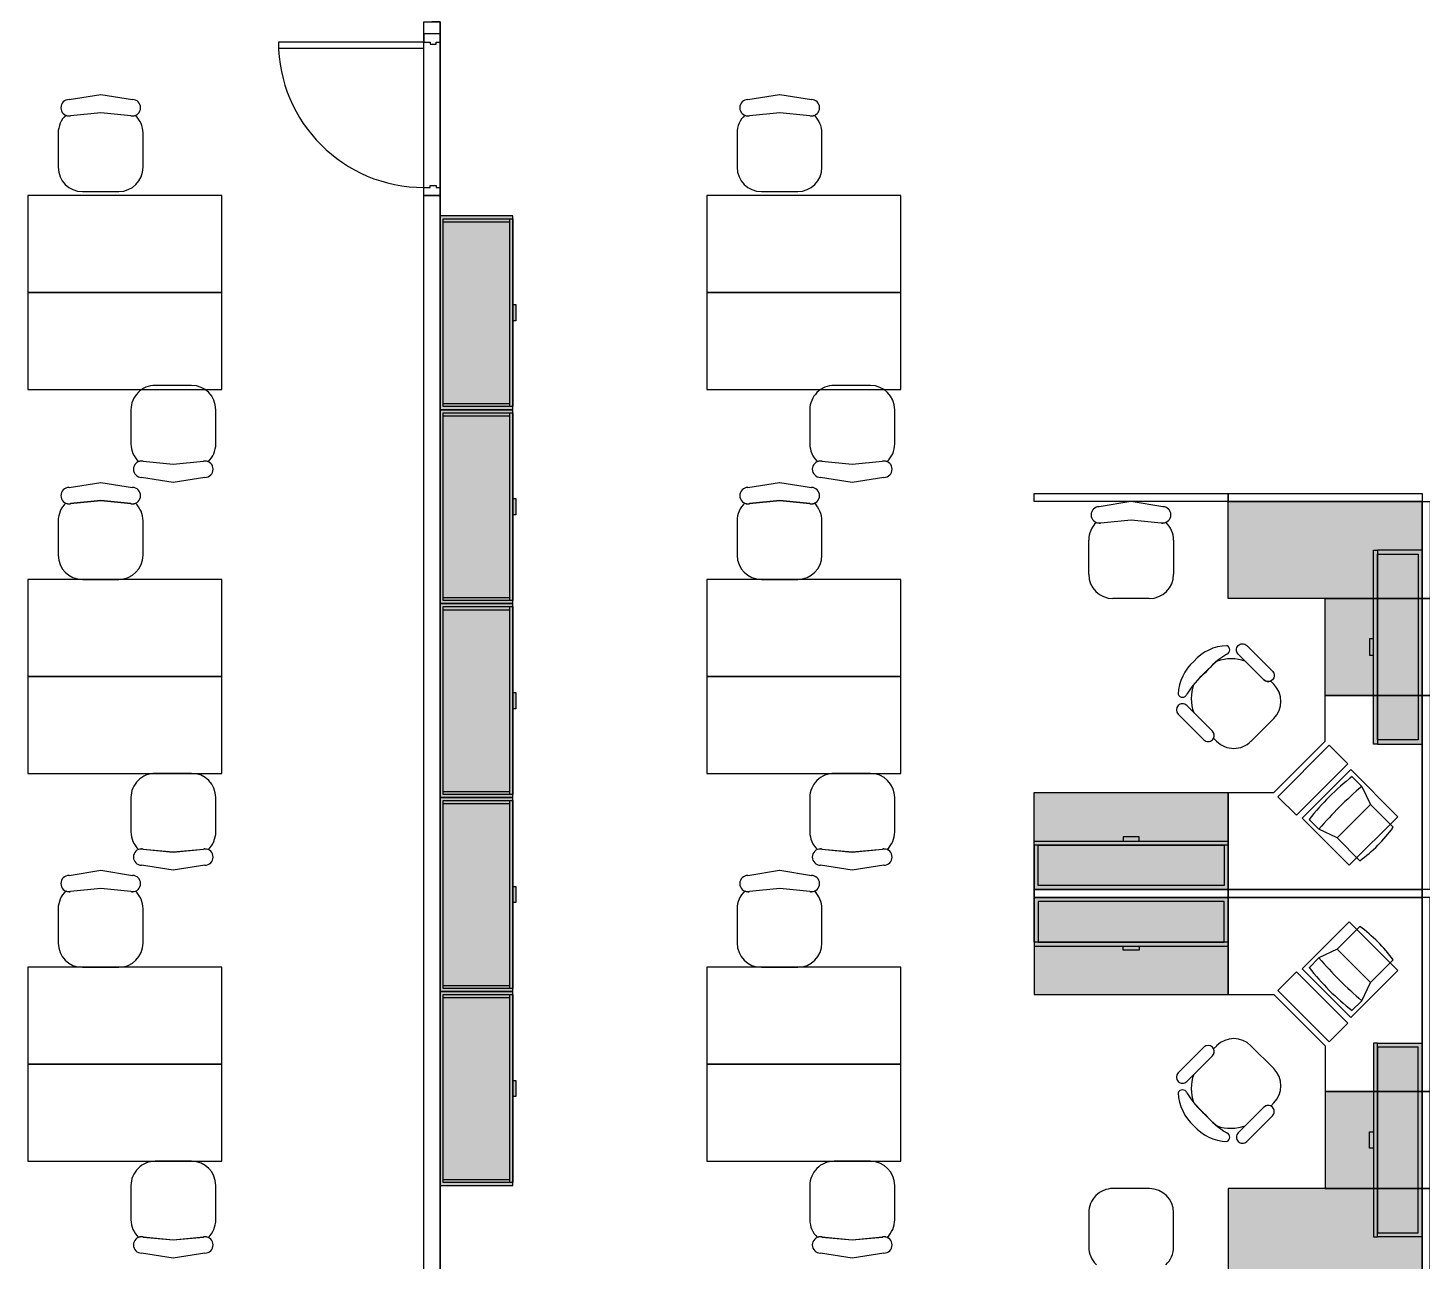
# Model space of a CAD drawing. Extents: x 3 to 120, y 2 to 103.
# Drawn here: x 51.5 to 80.25, y 16.44 to 41.87 of the extents above; entities that cross this region are included whole.
import ezdxf

# ---------------------------------------------------------------- set-up
doc = ezdxf.new("R2010")
doc.units = 0
doc.header["$LTSCALE"] = 1.44
doc.header["$MEASUREMENT"] = 0
for name, color, linetype in [('01_-_WALLS', 250, 'CONTINUOUS'), ('07_-_EQUPMENT', 2, 'CONTINUOUS'), ('12_-_FURNITURE', 5, 'CONTINUOUS'), ('13_-_WORKSTATIONS', 4, 'CONTINUOUS')]:
    doc.layers.add(name, color=color, linetype=linetype)

msp = doc.modelspace()

# ---------------------------------------------------------------- hatches: boundary and pattern name
at = {"layer": '12_-_FURNITURE'}
for points in [[(60, 34), (61.5, 34), (61.5, 38), (60, 38)], [(60, 30), (61.5, 30), (61.5, 34), (60, 34)], [(60, 26), (61.5, 26), (61.5, 30), (60, 30)], [(60, 22), (61.5, 22), (61.5, 26), (60, 26)], [(60, 18), (61.5, 18), (61.5, 22), (60, 22)]]:
    msp.add_hatch(color=256, dxfattribs=at).paths.add_polyline_path(points)
h = msp.add_hatch(color=256, dxfattribs=at)
h.paths.add_polyline_path([(61.5, 35.833), (61.5, 36.167), (61.563, 36.167), (61.563, 35.833)])
h.paths.add_polyline_path([(60.063, 34.063), (60.063, 37.938), (61.5, 37.938), (61.5, 34.063)])
h = msp.add_hatch(color=256, dxfattribs=at)
h.paths.add_polyline_path([(61.5, 31.833), (61.5, 32.167), (61.563, 32.167), (61.563, 31.833)])
h.paths.add_polyline_path([(60.063, 30.063), (60.063, 33.938), (61.5, 33.938), (61.5, 30.063)])
h = msp.add_hatch(color=256, dxfattribs=at)
h.paths.add_polyline_path([(80.167, 27.188), (79.333, 27.188), (79.333, 31.021), (80.167, 31.021)])
h.paths.add_polyline_path([(79.333, 27.104), (80.25, 27.104), (80.25, 31.104), (79.333, 31.104), (79.333, 31.021), (80.167, 31.021), (80.167, 27.188), (79.333, 27.188)])
h.paths.add_polyline_path([(79.25, 27.104), (79.25, 31.104), (79.333, 31.104), (79.333, 27.104)])
h.paths.add_polyline_path([(79.25, 28.938), (79.25, 29.271), (79.167, 29.271), (79.167, 28.938)])
h = msp.add_hatch(color=256, dxfattribs=at)
h.paths.add_polyline_path([(61.5, 27.833), (61.5, 28.167), (61.563, 28.167), (61.563, 27.833)])
h.paths.add_polyline_path([(60.063, 26.063), (60.063, 29.938), (61.5, 29.938), (61.5, 26.063)])
h = msp.add_hatch(color=256, dxfattribs=at)
h.paths.add_polyline_path([(61.5, 23.833), (61.5, 24.167), (61.563, 24.167), (61.563, 23.833)])
h.paths.add_polyline_path([(60.063, 22.063), (60.063, 25.938), (61.5, 25.938), (61.5, 22.063)])
h = msp.add_hatch(color=256, dxfattribs=at)
h.paths.add_polyline_path([(72.333, 24.188), (72.333, 25.021), (76.167, 25.021), (76.167, 24.188)])
h.paths.add_polyline_path([(72.25, 25.021), (72.25, 24.104), (76.25, 24.104), (76.25, 25.021), (76.167, 25.021), (76.167, 24.188), (72.333, 24.188), (72.333, 25.021)])
h.paths.add_polyline_path([(72.25, 25.104), (76.25, 25.104), (76.25, 25.021), (72.25, 25.021)])
h.paths.add_polyline_path([(74.083, 25.104), (74.417, 25.104), (74.417, 25.188), (74.083, 25.188)])
h = msp.add_hatch(color=256, dxfattribs=at)
h.paths.add_polyline_path([(72.333, 23.854), (72.333, 23.021), (76.167, 23.021), (76.167, 23.854)])
h.paths.add_polyline_path([(72.25, 23.021), (72.25, 23.938), (76.25, 23.938), (76.25, 23.021), (76.167, 23.021), (76.167, 23.854), (72.333, 23.854), (72.333, 23.021)])
h.paths.add_polyline_path([(72.25, 22.938), (76.25, 22.938), (76.25, 23.021), (72.25, 23.021)])
h.paths.add_polyline_path([(74.083, 22.938), (74.417, 22.938), (74.417, 22.854), (74.083, 22.854)])
h = msp.add_hatch(color=256, dxfattribs=at)
h.paths.add_polyline_path([(61.5, 19.833), (61.5, 20.167), (61.563, 20.167), (61.563, 19.833)])
h.paths.add_polyline_path([(60.063, 18.063), (60.063, 21.938), (61.5, 21.938), (61.5, 18.063)])
h = msp.add_hatch(color=256, dxfattribs=at)
h.paths.add_polyline_path([(80.167, 20.854), (79.333, 20.854), (79.333, 17.021), (80.167, 17.021)])
h.paths.add_polyline_path([(79.333, 20.938), (80.25, 20.938), (80.25, 16.938), (79.333, 16.938), (79.333, 17.021), (80.167, 17.021), (80.167, 20.854), (79.333, 20.854)])
h.paths.add_polyline_path([(79.25, 20.938), (79.25, 16.938), (79.333, 16.938), (79.333, 20.938)])
h.paths.add_polyline_path([(79.25, 19.104), (79.25, 18.771), (79.167, 18.771), (79.167, 19.104)])
at = {"layer": '13_-_WORKSTATIONS'}
for points in [[(80.25, 32.104), (80.25, 30.104), (76.25, 30.104), (76.25, 32.104)], [(80.25, 28.104), (78.25, 28.104), (78.25, 30.104), (80.25, 30.104)], [(76.25, 26.104), (76.25, 24.104), (72.25, 24.104), (72.25, 26.104)], [(76.25, 21.938), (76.25, 23.938), (72.25, 23.938), (72.25, 21.938)], [(80.25, 19.938), (78.25, 19.938), (78.25, 17.938), (80.25, 17.938)], [(80.25, 15.938), (80.25, 17.938), (76.25, 17.938), (76.25, 15.938)]]:
    msp.add_hatch(color=256, dxfattribs=at).paths.add_polyline_path(points)

# ---------------------------------------------------------------- linework, layer by layer
at = {"layer": '01_-_WALLS', "linetype": 'CONTINUOUS'}
for p, q in [((60, 41.75), (59.667, 41.75)), ((59.667, 41.75), (59.667, 41.583)), ((60, 41.75), (59.667, 41.75)), ((60, 41.583), (60, 41.75)), ((59.667, 41.583), (59.792, 41.583)), ((59.792, 41.583), (59.792, 41.542)), ((59.792, 41.542), (59.917, 41.542)), ((59.917, 41.583), (60, 41.583)), ((59.917, 41.542), (59.917, 41.583)), ((59.667, 38.417), (59.667, 38.583)), ((59.667, 38.583), (59.792, 38.583)), ((59.792, 38.583), (59.792, 38.625)), ((59.792, 38.625), (59.917, 38.625)), ((59.917, 38.625), (59.917, 38.583)), ((59.917, 38.583), (60, 38.583)), ((60, 38.583), (60, 38.417)), ((60, 38.417), (59.667, 38.417)), ((60, 38.417), (59.667, 38.417))]:
    msp.add_line(p, q, dxfattribs=at)
for points in [[(59.667, 6), (59.667, 42), (59.833, 42), (60, 42), (60, 6), (59.833, 6)], [(60.008, 38.417), (60.008, 41.75), (59.659, 41.75), (59.659, 38.417)], [(56.667, 41.458), (59.667, 41.458), (59.667, 41.583), (56.667, 41.583)]]:
    msp.add_lwpolyline(points, close=True, dxfattribs=at)
for points in [[(59.833, 6), (59.667, 6), (59.667, 42), (59.833, 42)], [(59.833, 6), (60, 6), (60, 42), (59.833, 42)]]:
    msp.add_lwpolyline(points, dxfattribs=at)
msp.add_arc((59.667, 41.583), 3, 180, 270, dxfattribs=at)
at = {"layer": '07_-_EQUPMENT', "linetype": 'CONTINUOUS'}
for p, q in [((78.804, 26.434), (79.006, 26.232)), ((79.006, 26.232), (79.185, 25.858)), ((79.185, 25.858), (78.495, 25.168)), ((78.495, 25.168), (79.185, 25.858)), ((79.185, 25.858), (79.656, 25.387)), ((78.122, 25.348), (77.92, 25.55)), ((78.495, 25.168), (78.122, 25.348)), ((78.965, 24.697), (78.495, 25.168)), ((78.965, 23.344), (78.495, 22.874)), ((78.495, 22.874), (78.122, 22.694)), ((79.185, 22.184), (78.495, 22.874)), ((78.495, 22.874), (79.185, 22.184)), ((78.122, 22.694), (77.92, 22.492)), ((79.185, 22.184), (79.656, 22.654)), ((79.006, 21.81), (79.185, 22.184)), ((78.804, 21.608), (79.006, 21.81))]:
    msp.add_line(p, q, dxfattribs=at)
for points in [[(78.336, 27.079), (78.719, 26.696), (77.658, 25.635), (77.275, 26.018)], [(78.778, 26.578), (79.75, 25.606), (78.748, 24.604), (77.776, 25.576)], [(78.778, 21.463), (79.75, 22.436), (78.748, 23.438), (77.776, 22.465)], [(78.336, 20.963), (78.719, 21.346), (77.658, 22.406), (77.275, 22.023)]]:
    msp.add_lwpolyline(points, close=True, dxfattribs=at)
for centre, major_axis, ratio, start_param, end_param in [((82.174, 22.18), (3.838, -3.838), 0.982026, 3.024081, 3.259104), ((84.561, 19.793), (6.014, -6.014), 0.982026, 3.066688, 3.216498), ((84.561, 19.793), (6.014, -6.014), 0.982026, -3.216498, -3.066688), ((77.001, 27.351), (-2.335, 2.335), 0.986159, 2.991201, 3.291984), ((77.001, 20.69), (-2.335, -2.335), 0.986159, -3.291984, -2.991201), ((82.174, 25.862), (3.838, 3.838), 0.982026, -3.259104, -3.024081), ((84.561, 28.249), (6.014, 6.014), 0.982026, -3.216498, -3.066688), ((84.561, 28.249), (6.014, 6.014), 0.982026, 3.066688, 3.216498)]:
    msp.add_ellipse(centre, major_axis=major_axis, ratio=ratio, start_param=start_param, end_param=end_param, dxfattribs=at)
at = {"layer": '12_-_FURNITURE', "linetype": 'CONTINUOUS'}
for p, q in [((52.348, 40.396), (53.001, 40.5)), ((53.001, 40.5), (53.001, 40.5)), ((53.001, 40.5), (53.003, 40.5)), ((53.003, 40.5), (53.004, 40.5)), ((53.004, 40.5), (53.004, 40.5)), ((53.004, 40.5), (53.657, 40.396)), ((66.348, 40.396), (67.001, 40.5)), ((67.001, 40.5), (67.001, 40.5)), ((67.001, 40.5), (67.003, 40.5)), ((67.003, 40.5), (67.004, 40.5)), ((67.004, 40.5), (67.004, 40.5)), ((67.004, 40.5), (67.657, 40.396)), ((53.003, 40.124), (52.38, 40.064)), ((53.003, 40.122), (52.38, 40.061)), ((53.625, 40.064), (53.003, 40.124)), ((53.625, 40.061), (53.003, 40.122)), ((67.003, 40.124), (66.38, 40.064)), ((67.003, 40.122), (66.38, 40.061)), ((67.625, 40.064), (67.003, 40.124)), ((67.625, 40.061), (67.003, 40.122)), ((52.125, 39.707), (52.125, 39.001)), ((53.875, 39.501), (53.875, 39.707)), ((66.125, 39.707), (66.125, 39.001)), ((67.875, 39.501), (67.875, 39.707)), ((53.875, 39.001), (53.875, 39.501)), ((67.875, 39.001), (67.875, 39.501)), ((52.625, 38.5), (53.375, 38.5)), ((66.625, 38.5), (67.375, 38.5)), ((60.063, 37.875), (61.438, 37.875)), ((61.438, 34.063), (61.438, 37.938)), ((54.875, 34.5), (54.125, 34.5)), ((68.875, 34.5), (68.125, 34.5)), ((53.625, 33.999), (53.625, 33.499)), ((55.375, 33.293), (55.375, 33.999)), ((60.063, 34.125), (61.438, 34.125)), ((61.438, 30.063), (61.438, 33.938)), ((67.625, 33.999), (67.625, 33.499)), ((69.375, 33.293), (69.375, 33.999)), ((60.063, 33.875), (61.438, 33.875)), ((53.625, 33.499), (53.625, 33.293)), ((67.625, 33.499), (67.625, 33.293)), ((53.875, 32.939), (54.497, 32.878)), ((53.875, 32.936), (54.497, 32.876)), ((54.497, 32.878), (55.12, 32.939)), ((54.497, 32.876), (55.12, 32.936)), ((67.875, 32.939), (68.497, 32.878)), ((67.875, 32.936), (68.497, 32.876)), ((68.497, 32.878), (69.12, 32.939)), ((68.497, 32.876), (69.12, 32.936)), ((52.348, 32.396), (53.001, 32.5)), ((53.001, 32.5), (53.001, 32.5)), ((53.001, 32.5), (53.003, 32.5)), ((53.003, 32.5), (53.004, 32.5)), ((53.004, 32.5), (53.004, 32.5)), ((53.004, 32.5), (53.657, 32.396)), ((54.496, 32.5), (53.843, 32.604)), ((54.497, 32.5), (54.496, 32.5)), ((54.496, 32.5), (54.496, 32.5)), ((54.499, 32.5), (54.497, 32.5)), ((55.152, 32.604), (54.499, 32.5)), ((54.499, 32.5), (54.499, 32.5)), ((66.348, 32.396), (67.001, 32.5)), ((67.001, 32.5), (67.001, 32.5)), ((67.001, 32.5), (67.003, 32.5)), ((67.003, 32.5), (67.004, 32.5)), ((67.004, 32.5), (67.004, 32.5)), ((67.004, 32.5), (67.657, 32.396)), ((68.496, 32.5), (67.843, 32.604)), ((68.497, 32.5), (68.496, 32.5)), ((68.496, 32.5), (68.496, 32.5)), ((68.499, 32.5), (68.497, 32.5)), ((69.152, 32.604), (68.499, 32.5)), ((68.499, 32.5), (68.499, 32.5)), ((53.003, 32.124), (52.38, 32.064)), ((53.003, 32.122), (52.38, 32.061)), ((53.625, 32.064), (53.003, 32.124)), ((53.625, 32.061), (53.003, 32.122)), ((67.003, 32.124), (66.38, 32.064)), ((67.003, 32.122), (66.38, 32.061)), ((67.625, 32.064), (67.003, 32.124)), ((67.625, 32.061), (67.003, 32.122)), ((74.246, 32.104), (73.593, 32)), ((74.247, 32.104), (74.246, 32.104)), ((74.246, 32.104), (74.246, 32.104)), ((74.249, 32.104), (74.247, 32.104)), ((74.902, 32), (74.249, 32.104)), ((74.249, 32.104), (74.249, 32.104)), ((52.125, 31.707), (52.125, 31.001)), ((53.875, 31.501), (53.875, 31.707)), ((66.125, 31.707), (66.125, 31.001)), ((67.875, 31.501), (67.875, 31.707)), ((73.625, 31.668), (74.247, 31.729)), ((73.625, 31.665), (74.247, 31.726)), ((74.247, 31.729), (74.87, 31.668)), ((74.247, 31.726), (74.87, 31.665)), ((53.875, 31.001), (53.875, 31.501)), ((67.875, 31.001), (67.875, 31.501)), ((73.375, 31.106), (73.375, 31.311)), ((73.375, 30.605), (73.375, 31.106)), ((75.125, 31.311), (75.125, 30.605)), ((52.625, 30.5), (53.375, 30.5)), ((66.625, 30.5), (67.375, 30.5)), ((60.063, 30.125), (61.438, 30.125)), ((61.438, 26.063), (61.438, 29.938)), ((74.625, 30.104), (73.875, 30.104)), ((60.063, 29.875), (61.438, 29.875)), ((76.603, 28.811), (76.987, 28.428)), ((77.128, 28.403), (77.192, 28.339)), ((75.396, 27.898), (75.926, 27.368)), ((75.749, 27.191), (75.219, 27.721)), ((75.926, 27.368), (75.54, 27.754)), ((77.192, 27.632), (76.72, 27.16)), ((76.014, 27.16), (75.95, 27.225)), ((54.875, 26.5), (54.125, 26.5)), ((68.875, 26.5), (68.125, 26.5)), ((53.625, 25.999), (53.625, 25.499)), ((55.375, 25.293), (55.375, 25.999)), ((60.063, 26.125), (61.438, 26.125)), ((60.063, 25.875), (61.438, 25.875)), ((61.438, 22.063), (61.438, 25.938)), ((67.625, 25.999), (67.625, 25.499)), ((69.375, 25.293), (69.375, 25.999)), ((53.625, 25.499), (53.625, 25.293)), ((67.625, 25.499), (67.625, 25.293)), ((53.875, 24.939), (54.497, 24.878)), ((53.875, 24.936), (54.497, 24.876)), ((54.497, 24.878), (55.12, 24.939)), ((54.497, 24.876), (55.12, 24.936)), ((67.875, 24.939), (68.497, 24.878)), ((67.875, 24.936), (68.497, 24.876)), ((68.497, 24.878), (69.12, 24.939)), ((68.497, 24.876), (69.12, 24.936)), ((52.348, 24.396), (53.001, 24.5)), ((53.001, 24.5), (53.001, 24.5)), ((53.001, 24.5), (53.003, 24.5)), ((53.003, 24.5), (53.004, 24.5)), ((53.004, 24.5), (53.004, 24.5)), ((53.004, 24.5), (53.657, 24.396)), ((54.496, 24.5), (53.843, 24.604)), ((54.497, 24.5), (54.496, 24.5)), ((54.496, 24.5), (54.496, 24.5)), ((54.499, 24.5), (54.497, 24.5)), ((55.152, 24.604), (54.499, 24.5)), ((54.499, 24.5), (54.499, 24.5)), ((66.348, 24.396), (67.001, 24.5)), ((67.001, 24.5), (67.001, 24.5)), ((67.001, 24.5), (67.003, 24.5)), ((67.003, 24.5), (67.004, 24.5)), ((67.004, 24.5), (67.004, 24.5)), ((67.004, 24.5), (67.657, 24.396)), ((68.496, 24.5), (67.843, 24.604)), ((68.497, 24.5), (68.496, 24.5)), ((68.496, 24.5), (68.496, 24.5)), ((68.499, 24.5), (68.497, 24.5)), ((69.152, 24.604), (68.499, 24.5)), ((68.499, 24.5), (68.499, 24.5)), ((53.003, 24.124), (52.38, 24.064)), ((53.003, 24.122), (52.38, 24.061)), ((53.625, 24.064), (53.003, 24.124)), ((53.625, 24.061), (53.003, 24.122)), ((67.003, 24.124), (66.38, 24.064)), ((67.003, 24.122), (66.38, 24.061)), ((67.625, 24.064), (67.003, 24.124)), ((67.625, 24.061), (67.003, 24.122)), ((52.125, 23.707), (52.125, 23.001)), ((53.875, 23.501), (53.875, 23.707)), ((66.125, 23.707), (66.125, 23.001)), ((67.875, 23.501), (67.875, 23.707)), ((53.875, 23.001), (53.875, 23.501)), ((67.875, 23.001), (67.875, 23.501)), ((52.625, 22.5), (53.375, 22.5)), ((66.625, 22.5), (67.375, 22.5)), ((60.063, 22.125), (61.438, 22.125)), ((60.063, 21.875), (61.438, 21.875)), ((61.438, 18.063), (61.438, 21.938)), ((75.749, 20.851), (75.219, 20.321)), ((76.014, 20.881), (75.95, 20.817)), ((77.192, 20.41), (76.72, 20.881)), ((75.396, 20.144), (75.926, 20.674)), ((75.926, 20.674), (75.54, 20.288)), ((76.603, 19.23), (76.987, 19.614)), ((77.128, 19.639), (77.192, 19.703)), ((54.875, 18.5), (54.125, 18.5)), ((68.875, 18.5), (68.125, 18.5)), ((60.063, 18.125), (61.438, 18.125)), ((53.625, 17.999), (53.625, 17.499)), ((55.375, 17.293), (55.375, 17.999)), ((67.625, 17.999), (67.625, 17.499)), ((69.375, 17.293), (69.375, 17.999)), ((74.625, 17.938), (73.875, 17.938)), ((53.625, 17.499), (53.625, 17.293)), ((67.625, 17.499), (67.625, 17.293)), ((73.375, 17.437), (73.375, 16.936)), ((75.125, 16.731), (75.125, 17.437)), ((53.875, 16.939), (54.497, 16.878)), ((53.875, 16.936), (54.497, 16.876)), ((54.497, 16.878), (55.12, 16.939)), ((54.497, 16.876), (55.12, 16.936)), ((67.875, 16.939), (68.497, 16.878)), ((67.875, 16.936), (68.497, 16.876)), ((68.497, 16.878), (69.12, 16.939)), ((68.497, 16.876), (69.12, 16.936)), ((73.375, 16.936), (73.375, 16.731)), ((54.496, 16.5), (53.843, 16.604)), ((54.497, 16.5), (54.496, 16.5)), ((54.496, 16.5), (54.496, 16.5)), ((54.499, 16.5), (54.497, 16.5)), ((55.152, 16.604), (54.499, 16.5)), ((54.499, 16.5), (54.499, 16.5)), ((68.496, 16.5), (67.843, 16.604)), ((68.497, 16.5), (68.496, 16.5)), ((68.496, 16.5), (68.496, 16.5)), ((68.499, 16.5), (68.497, 16.5)), ((69.152, 16.604), (68.499, 16.5)), ((68.499, 16.5), (68.499, 16.5))]:
    msp.add_line(p, q, dxfattribs=at)
for points in [[(51.5, 38.417), (51.5, 36.417), (55.5, 36.417), (55.5, 38.417)], [(65.5, 38.417), (65.5, 36.417), (69.5, 36.417), (69.5, 38.417)], [(60, 34), (61.5, 34), (61.5, 38), (60, 38)], [(60.063, 34.063), (60.063, 37.938), (61.5, 37.938), (61.5, 34.063)], [(51.5, 36.417), (51.5, 34.417), (55.5, 34.417), (55.5, 36.417)], [(65.5, 36.417), (65.5, 34.417), (69.5, 34.417), (69.5, 36.417)], [(61.5, 35.833), (61.5, 36.167), (61.563, 36.167), (61.563, 35.833)], [(60, 30), (61.5, 30), (61.5, 34), (60, 34)], [(60.063, 30.063), (60.063, 33.938), (61.5, 33.938), (61.5, 30.063)], [(61.5, 31.833), (61.5, 32.167), (61.563, 32.167), (61.563, 31.833)], [(79.25, 27.104), (79.25, 31.104), (79.333, 31.104), (79.333, 27.104)], [(79.333, 27.104), (80.25, 27.104), (80.25, 31.104), (79.333, 31.104), (79.333, 31.021), (80.167, 31.021), (80.167, 27.188), (79.333, 27.188)], [(80.167, 27.188), (79.333, 27.188), (79.333, 31.021), (80.167, 31.021)], [(51.5, 30.5), (51.5, 28.5), (55.5, 28.5), (55.5, 30.5)], [(65.5, 30.5), (65.5, 28.5), (69.5, 28.5), (69.5, 30.5)], [(60, 26), (61.5, 26), (61.5, 30), (60, 30)], [(60.063, 26.063), (60.063, 29.938), (61.5, 29.938), (61.5, 26.063)], [(79.25, 28.938), (79.25, 29.271), (79.167, 29.271), (79.167, 28.938)], [(51.5, 28.5), (51.5, 26.5), (55.5, 26.5), (55.5, 28.5)], [(65.5, 28.5), (65.5, 26.5), (69.5, 26.5), (69.5, 28.5)], [(61.5, 27.833), (61.5, 28.167), (61.563, 28.167), (61.563, 27.833)], [(60, 22), (61.5, 22), (61.5, 26), (60, 26)], [(60.063, 22.063), (60.063, 25.938), (61.5, 25.938), (61.5, 22.063)], [(72.25, 25.104), (76.25, 25.104), (76.25, 25.021), (72.25, 25.021)], [(72.25, 25.021), (72.25, 24.104), (76.25, 24.104), (76.25, 25.021), (76.167, 25.021), (76.167, 24.188), (72.333, 24.188), (72.333, 25.021)], [(72.333, 24.188), (72.333, 25.021), (76.167, 25.021), (76.167, 24.188)], [(74.083, 25.104), (74.417, 25.104), (74.417, 25.188), (74.083, 25.188)], [(61.5, 23.833), (61.5, 24.167), (61.563, 24.167), (61.563, 23.833)], [(72.25, 23.021), (72.25, 23.938), (76.25, 23.938), (76.25, 23.021), (76.167, 23.021), (76.167, 23.854), (72.333, 23.854), (72.333, 23.021)], [(72.333, 23.854), (72.333, 23.021), (76.167, 23.021), (76.167, 23.854)], [(72.25, 22.938), (76.25, 22.938), (76.25, 23.021), (72.25, 23.021)], [(74.083, 22.938), (74.417, 22.938), (74.417, 22.854), (74.083, 22.854)], [(51.5, 22.5), (51.5, 20.5), (55.5, 20.5), (55.5, 22.5)], [(65.5, 22.5), (65.5, 20.5), (69.5, 20.5), (69.5, 22.5)], [(60, 18), (61.5, 18), (61.5, 22), (60, 22)], [(60.063, 18.063), (60.063, 21.938), (61.5, 21.938), (61.5, 18.063)], [(79.25, 20.938), (79.25, 16.938), (79.333, 16.938), (79.333, 20.938)], [(79.333, 20.938), (80.25, 20.938), (80.25, 16.938), (79.333, 16.938), (79.333, 17.021), (80.167, 17.021), (80.167, 20.854), (79.333, 20.854)], [(80.167, 20.854), (79.333, 20.854), (79.333, 17.021), (80.167, 17.021)], [(51.5, 20.5), (51.5, 18.5), (55.5, 18.5), (55.5, 20.5)], [(65.5, 20.5), (65.5, 18.5), (69.5, 18.5), (69.5, 20.5)], [(61.5, 19.833), (61.5, 20.167), (61.563, 20.167), (61.563, 19.833)], [(79.25, 19.104), (79.25, 18.771), (79.167, 18.771), (79.167, 19.104)]]:
    msp.add_lwpolyline(points, close=True, dxfattribs=at)
for points in [[(77.163, 28.428, -0.414214), (76.987, 28.428), (76.456, 28.958, -0.414214), (76.457, 29.134, -0.414214), (76.633, 29.135), (77.164, 28.605, -0.414214)], [(77.163, 19.614, 0.414214), (76.987, 19.614), (76.456, 19.084, 0.414214), (76.457, 18.907, 0.414214), (76.633, 18.907), (77.164, 19.437, 0.414214)]]:
    msp.add_lwpolyline(points, format="xyb", close=True, dxfattribs=at)
for centre, radius, start, end in [((52.626, 39.707), 0.501, 132.9707, 180.0284), ((53.374, 39.707), 0.501, 0, 46.7919), ((66.626, 39.707), 0.501, 132.9707, 180.0284), ((67.374, 39.707), 0.501, 0, 46.7919), ((52.625, 39), 0.5, 179.9611, 269.9611), ((53.375, 39), 0.5, 270.0389, 0.0389), ((66.625, 39), 0.5, 179.9611, 269.9611), ((67.375, 39), 0.5, 270.0389, 0.0389), ((54.125, 34), 0.5, 90.0389, 180.0389), ((54.875, 34), 0.5, 359.9611, 89.9611), ((68.125, 34), 0.5, 90.0389, 180.0389), ((68.875, 34), 0.5, 359.9611, 89.9611), ((54.126, 33.293), 0.501, 179.9717, 226.7919), ((54.874, 33.293), 0.501, 312.9707, 0), ((68.126, 33.293), 0.501, 179.9717, 226.7919), ((68.874, 33.293), 0.501, 312.9707, 0), ((52.626, 31.707), 0.501, 132.9707, 180.0284), ((53.374, 31.707), 0.501, 0, 46.7919), ((66.626, 31.707), 0.501, 132.9707, 180.0284), ((67.374, 31.707), 0.501, 0, 46.7919), ((73.876, 31.311), 0.501, 133.2081, 180.0283), ((74.624, 31.311), 0.501, 0, 47.0293), ((52.625, 31), 0.5, 179.9611, 269.9611), ((53.375, 31), 0.5, 270.0389, 0.0389), ((66.625, 31), 0.5, 179.9611, 269.9611), ((67.375, 31), 0.5, 270.0389, 0.0389), ((73.875, 30.605), 0.5, 179.9611, 269.9611), ((74.625, 30.605), 0.5, 270.0389, 0.0389), ((76.309, 27.991), 0.872, 70.2314, 109.1502), ((76.362, 28.044), 0.872, 160.9932, 199.4593), ((77.075, 28.516), 0.125, 224.8647, 294.9928), ((76.839, 27.985), 0.5, 314.9664, 44.9664), ((75.308, 27.81), 0.126, 135.0718, 225.0718), ((75.307, 27.809), 0.125, 44.8367, 134.8367), ((75.837, 27.28), 0.125, 333.9583, 44.8868), ((75.838, 27.28), 0.125, 314.8112, 44.8112), ((75.837, 27.279), 0.125, 225.1686, 315.1686), ((76.367, 27.514), 0.5, 225.0042, 315.0042), ((54.125, 26), 0.5, 90.0389, 180.0389), ((54.875, 26), 0.5, 359.9611, 89.9611), ((68.125, 26), 0.5, 90.0389, 180.0389), ((68.875, 26), 0.5, 359.9611, 89.9611), ((54.126, 25.293), 0.501, 179.9717, 226.7919), ((54.874, 25.293), 0.501, 312.9707, 0), ((68.126, 25.293), 0.501, 179.9717, 226.7919), ((68.874, 25.293), 0.501, 312.9707, 0), ((52.626, 23.707), 0.501, 132.9707, 180.0284), ((53.374, 23.707), 0.501, 0, 46.7919), ((66.626, 23.707), 0.501, 132.9707, 180.0284), ((67.374, 23.707), 0.501, 0, 46.7919), ((52.625, 23), 0.5, 179.9611, 269.9611), ((53.375, 23), 0.5, 270.0389, 0.0389), ((66.625, 23), 0.5, 179.9611, 269.9611), ((67.375, 23), 0.5, 270.0389, 0.0389), ((76.367, 20.528), 0.5, 44.9958, 134.9958), ((75.837, 20.763), 0.125, 44.8314, 134.8314), ((75.838, 20.762), 0.125, 315.1888, 45.1888), ((75.837, 20.762), 0.125, 315.1132, 26.0417), ((75.308, 20.232), 0.126, 134.9282, 224.9282), ((75.307, 20.232), 0.125, 225.1633, 315.1633), ((76.362, 19.997), 0.872, 160.5407, 199.0068), ((76.839, 20.056), 0.5, 315.0336, 45.0336), ((77.075, 19.526), 0.125, 65.0072, 135.1353), ((76.309, 20.051), 0.872, 250.8498, 289.7686), ((54.125, 18), 0.5, 90.0389, 180.0389), ((54.875, 18), 0.5, 359.9611, 89.9611), ((68.125, 18), 0.5, 90.0389, 180.0389), ((68.875, 18), 0.5, 359.9611, 89.9611), ((73.875, 17.437), 0.5, 90.0389, 180.0389), ((74.625, 17.437), 0.5, 359.9611, 89.9611), ((54.126, 17.293), 0.501, 179.9717, 226.7919), ((54.874, 17.293), 0.501, 312.9707, 0), ((68.126, 17.293), 0.501, 179.9717, 226.7919), ((68.874, 17.293), 0.501, 312.9707, 0), ((73.876, 16.731), 0.501, 179.9717, 226.7919), ((74.624, 16.731), 0.501, 312.9707, 0)]:
    msp.add_arc(centre, radius, start, end, dxfattribs=at)
for centre, major_axis, ratio, start_param, end_param in [((52.348, 40.227), (0, -0.169), 0.993661, 3.141593, 4.712389), ((53.657, 40.227), (0, 0.169), 0.993661, -1.570796, 0), ((66.348, 40.227), (0, -0.169), 0.993661, 3.141593, 4.712389), ((67.657, 40.227), (0, 0.169), 0.993661, -1.570796, 0), ((52.348, 40.227), (0, -0.169), 0.993661, -1.570796, 0), ((52.348, 40.23), (0, -0.169), 0.993661, -0.386815, 0), ((52.348, 40.23), (0, -0.169), 0.993661, 0, 0.193216), ((52.348, 40.227), (0, -0.169), 0.993661, 0, 0.193216), ((53.657, 40.23), (0, 0.169), 0.993661, 2.948377, 3.141593), ((53.657, 40.227), (0, 0.169), 0.993661, 2.948377, 3.141593), ((53.657, 40.227), (0, 0.169), 0.993661, 3.141593, 4.712389), ((53.657, 40.23), (0, 0.169), 0.993661, -3.141593, -2.777625), ((66.348, 40.227), (0, -0.169), 0.993661, -1.570796, 0), ((66.348, 40.23), (0, -0.169), 0.993661, -0.386815, 0), ((66.348, 40.23), (0, -0.169), 0.993661, 0, 0.193216), ((66.348, 40.227), (0, -0.169), 0.993661, 0, 0.193216), ((67.657, 40.23), (0, 0.169), 0.993661, 2.948377, 3.141593), ((67.657, 40.227), (0, 0.169), 0.993661, 2.948377, 3.141593), ((67.657, 40.227), (0, 0.169), 0.993661, 3.141593, 4.712389), ((67.657, 40.23), (0, 0.169), 0.993661, -3.141593, -2.777625), ((53.843, 32.773), (0, -0.169), 0.993661, 3.141593, 4.712389), ((53.843, 32.77), (0, -0.169), 0.993661, -3.141593, -2.777625), ((53.843, 32.773), (0, -0.169), 0.993661, 2.948377, 3.141593), ((53.843, 32.77), (0, -0.169), 0.993661, 2.948377, 3.141593), ((55.152, 32.773), (0, 0.169), 0.993661, 0, 0.193216), ((55.152, 32.77), (0, 0.169), 0.993661, 0, 0.193216), ((55.152, 32.773), (0, 0.169), 0.993661, -1.570796, 0), ((55.152, 32.77), (0, 0.169), 0.993661, -0.386815, 0), ((67.843, 32.773), (0, -0.169), 0.993661, 3.141593, 4.712389), ((67.843, 32.77), (0, -0.169), 0.993661, -3.141593, -2.777625), ((67.843, 32.773), (0, -0.169), 0.993661, 2.948377, 3.141593), ((67.843, 32.77), (0, -0.169), 0.993661, 2.948377, 3.141593), ((69.152, 32.773), (0, 0.169), 0.993661, 0, 0.193216), ((69.152, 32.77), (0, 0.169), 0.993661, 0, 0.193216), ((69.152, 32.773), (0, 0.169), 0.993661, -1.570796, 0), ((69.152, 32.77), (0, 0.169), 0.993661, -0.386815, 0), ((53.843, 32.773), (0, -0.169), 0.993661, -1.570796, 0), ((55.152, 32.773), (0, 0.169), 0.993661, 3.141593, 4.712389), ((67.843, 32.773), (0, -0.169), 0.993661, -1.570796, 0), ((69.152, 32.773), (0, 0.169), 0.993661, 3.141593, 4.712389), ((52.348, 32.227), (0, -0.169), 0.993661, 3.141593, 4.712389), ((52.348, 32.227), (0, -0.169), 0.993661, -1.570796, 0), ((53.657, 32.227), (0, 0.169), 0.993661, -1.570796, 0), ((53.657, 32.227), (0, 0.169), 0.993661, 3.141593, 4.712389), ((66.348, 32.227), (0, -0.169), 0.993661, 3.141593, 4.712389), ((66.348, 32.227), (0, -0.169), 0.993661, -1.570796, 0), ((67.657, 32.227), (0, 0.169), 0.993661, -1.570796, 0), ((67.657, 32.227), (0, 0.169), 0.993661, 3.141593, 4.712389), ((52.348, 32.23), (0, -0.169), 0.993661, -0.386815, 0), ((52.348, 32.23), (0, -0.169), 0.993661, 0, 0.193216), ((52.348, 32.227), (0, -0.169), 0.993661, 0, 0.193216), ((53.657, 32.23), (0, 0.169), 0.993661, 2.948377, 3.141593), ((53.657, 32.227), (0, 0.169), 0.993661, 2.948377, 3.141593), ((53.657, 32.23), (0, 0.169), 0.993661, -3.141593, -2.777625), ((66.348, 32.23), (0, -0.169), 0.993661, -0.386815, 0), ((66.348, 32.23), (0, -0.169), 0.993661, 0, 0.193216), ((66.348, 32.227), (0, -0.169), 0.993661, 0, 0.193216), ((67.657, 32.23), (0, 0.169), 0.993661, 2.948377, 3.141593), ((67.657, 32.227), (0, 0.169), 0.993661, 2.948377, 3.141593), ((67.657, 32.23), (0, 0.169), 0.993661, -3.141593, -2.777625), ((73.593, 31.831), (0, 0.169), 0.993661, 0, 1.570796), ((74.902, 31.831), (0, -0.169), 0.993661, -4.712389, -3.141593), ((73.593, 31.831), (0, 0.169), 0.993661, -4.712389, -3.141593), ((73.593, 31.834), (0, 0.169), 0.993661, 2.777625, 3.141593), ((73.593, 31.834), (0, 0.169), 0.993661, -3.141593, -2.948377), ((73.593, 31.831), (0, 0.169), 0.993661, -3.141593, -2.948377), ((74.902, 31.834), (0, -0.169), 0.993661, -0.193216, 0), ((74.902, 31.831), (0, -0.169), 0.993661, -0.193216, 0), ((74.902, 31.831), (0, -0.169), 0.993661, 0, 1.570796), ((74.902, 31.834), (0, -0.169), 0.993661, 0, 0.386815), ((76.253, 28.199), (-0.661, -0.661), 0.999847, 3.960516, 4.786549), ((76.191, 29.046), (-0.0664, -0.0664), 0.999847, 1.128537, 3.584433), ((76.173, 28.093), (-0.674, -0.674), 0.999847, 4.646306, 5.45596), ((79.227, 25.135), (-3.451, -3.451), 0.999847, 4.643397, 4.784239), ((77.111, 27.477), (-1.221, -1.221), 0.999847, 4.467833, 4.808201), ((76.916, 27.21), (-1.257, -1.257), 0.999847, 4.62146, 4.95205), ((75.309, 28.162), (-0.0659, -0.0659), 0.999847, 5.81919, 8.31637), ((53.843, 24.773), (0, -0.169), 0.993661, 3.141593, 4.712389), ((53.843, 24.773), (0, -0.169), 0.993661, -1.570796, 0), ((53.843, 24.77), (0, -0.169), 0.993661, -3.141593, -2.777625), ((53.843, 24.773), (0, -0.169), 0.993661, 2.948377, 3.141593), ((53.843, 24.77), (0, -0.169), 0.993661, 2.948377, 3.141593), ((55.152, 24.773), (0, 0.169), 0.993661, 0, 0.193216), ((55.152, 24.77), (0, 0.169), 0.993661, 0, 0.193216), ((55.152, 24.773), (0, 0.169), 0.993661, -1.570796, 0), ((55.152, 24.77), (0, 0.169), 0.993661, -0.386815, 0), ((55.152, 24.773), (0, 0.169), 0.993661, 3.141593, 4.712389), ((67.843, 24.773), (0, -0.169), 0.993661, 3.141593, 4.712389), ((67.843, 24.773), (0, -0.169), 0.993661, -1.570796, 0), ((67.843, 24.77), (0, -0.169), 0.993661, -3.141593, -2.777625), ((67.843, 24.773), (0, -0.169), 0.993661, 2.948377, 3.141593), ((67.843, 24.77), (0, -0.169), 0.993661, 2.948377, 3.141593), ((69.152, 24.773), (0, 0.169), 0.993661, 0, 0.193216), ((69.152, 24.77), (0, 0.169), 0.993661, 0, 0.193216), ((69.152, 24.773), (0, 0.169), 0.993661, -1.570796, 0), ((69.152, 24.77), (0, 0.169), 0.993661, -0.386815, 0), ((69.152, 24.773), (0, 0.169), 0.993661, 3.141593, 4.712389), ((52.348, 24.227), (0, -0.169), 0.993661, 3.141593, 4.712389), ((52.348, 24.227), (0, -0.169), 0.993661, -1.570796, 0), ((53.657, 24.227), (0, 0.169), 0.993661, -1.570796, 0), ((53.657, 24.227), (0, 0.169), 0.993661, 3.141593, 4.712389), ((66.348, 24.227), (0, -0.169), 0.993661, 3.141593, 4.712389), ((66.348, 24.227), (0, -0.169), 0.993661, -1.570796, 0), ((67.657, 24.227), (0, 0.169), 0.993661, -1.570796, 0), ((67.657, 24.227), (0, 0.169), 0.993661, 3.141593, 4.712389), ((52.348, 24.23), (0, -0.169), 0.993661, -0.386815, 0), ((52.348, 24.23), (0, -0.169), 0.993661, 0, 0.193216), ((52.348, 24.227), (0, -0.169), 0.993661, 0, 0.193216), ((53.657, 24.23), (0, 0.169), 0.993661, 2.948377, 3.141593), ((53.657, 24.227), (0, 0.169), 0.993661, 2.948377, 3.141593), ((53.657, 24.23), (0, 0.169), 0.993661, -3.141593, -2.777625), ((66.348, 24.23), (0, -0.169), 0.993661, -0.386815, 0), ((66.348, 24.23), (0, -0.169), 0.993661, 0, 0.193216), ((66.348, 24.227), (0, -0.169), 0.993661, 0, 0.193216), ((67.657, 24.23), (0, 0.169), 0.993661, 2.948377, 3.141593), ((67.657, 24.227), (0, 0.169), 0.993661, 2.948377, 3.141593), ((67.657, 24.23), (0, 0.169), 0.993661, -3.141593, -2.777625), ((75.309, 19.88), (0.0659, -0.0659), 0.999847, 1.108408, 3.605588), ((76.173, 19.949), (0.674, -0.674), 0.999847, 3.968818, 4.778472), ((76.916, 20.832), (1.257, -1.257), 0.999847, 4.472728, 4.803318), ((79.227, 22.907), (3.451, -3.451), 0.999847, 4.640539, 4.781381), ((77.111, 20.564), (1.221, -1.221), 0.999847, 4.616577, 4.956945), ((76.253, 19.842), (0.661, -0.661), 0.999847, 4.638229, 5.464262), ((76.191, 18.996), (0.0664, -0.0664), 0.999847, 5.840345, 8.296241), ((53.843, 16.773), (0, -0.169), 0.993661, 3.141593, 4.712389), ((53.843, 16.773), (0, -0.169), 0.993661, -1.570796, 0), ((53.843, 16.77), (0, -0.169), 0.993661, -3.141593, -2.777625), ((53.843, 16.773), (0, -0.169), 0.993661, 2.948377, 3.141593), ((53.843, 16.77), (0, -0.169), 0.993661, 2.948377, 3.141593), ((55.152, 16.773), (0, 0.169), 0.993661, 0, 0.193216), ((55.152, 16.77), (0, 0.169), 0.993661, 0, 0.193216), ((55.152, 16.773), (0, 0.169), 0.993661, -1.570796, 0), ((55.152, 16.77), (0, 0.169), 0.993661, -0.386815, 0), ((55.152, 16.773), (0, 0.169), 0.993661, 3.141593, 4.712389), ((67.843, 16.773), (0, -0.169), 0.993661, 3.141593, 4.712389), ((67.843, 16.773), (0, -0.169), 0.993661, -1.570796, 0), ((67.843, 16.77), (0, -0.169), 0.993661, -3.141593, -2.777625), ((67.843, 16.773), (0, -0.169), 0.993661, 2.948377, 3.141593), ((67.843, 16.77), (0, -0.169), 0.993661, 2.948377, 3.141593), ((69.152, 16.773), (0, 0.169), 0.993661, 0, 0.193216), ((69.152, 16.77), (0, 0.169), 0.993661, 0, 0.193216), ((69.152, 16.773), (0, 0.169), 0.993661, -1.570796, 0), ((69.152, 16.77), (0, 0.169), 0.993661, -0.386815, 0), ((69.152, 16.773), (0, 0.169), 0.993661, 3.141593, 4.712389)]:
    msp.add_ellipse(centre, major_axis=major_axis, ratio=ratio, start_param=start_param, end_param=end_param, dxfattribs=at)
at = {"layer": '13_-_WORKSTATIONS', "linetype": 'CONTINUOUS'}
for points in [[(76.25, 32.104), (72.25, 32.104), (72.25, 32.271), (76.25, 32.271)], [(80.25, 32.104), (76.25, 32.104), (76.25, 32.271), (80.25, 32.271)], [(80.25, 32.104), (80.25, 30.104), (76.25, 30.104), (76.25, 32.104)], [(80.25, 30.104), (80.25, 32.104), (80.417, 32.104), (80.417, 30.104)], [(80.25, 28.104), (78.25, 28.104), (78.25, 30.104), (80.25, 30.104)], [(80.25, 28.104), (80.25, 30.104), (80.417, 30.104), (80.417, 28.104)], [(80.25, 28.104), (80.25, 24.104), (76.25, 24.104), (76.25, 26.104), (77.189, 26.104), (78.25, 27.165), (78.25, 28.104)], [(80.25, 24.104), (80.25, 28.104), (80.417, 28.104), (80.417, 24.104)], [(76.25, 26.104), (76.25, 24.104), (72.25, 24.104), (72.25, 26.104)], [(76.25, 23.938), (72.25, 23.938), (72.25, 24.104), (76.25, 24.104)], [(76.25, 24.104), (72.25, 24.104), (72.25, 23.938), (76.25, 23.938)], [(76.25, 21.938), (76.25, 23.938), (72.25, 23.938), (72.25, 21.938)], [(80.25, 23.938), (76.25, 23.938), (76.25, 24.104), (80.25, 24.104)], [(80.25, 24.104), (76.25, 24.104), (76.25, 23.938), (80.25, 23.938)], [(80.25, 19.938), (80.25, 23.938), (76.25, 23.938), (76.25, 21.938), (77.189, 21.938), (78.25, 20.877), (78.25, 19.938)], [(80.25, 23.938), (80.25, 19.938), (80.417, 19.938), (80.417, 23.938)], [(80.25, 19.938), (78.25, 19.938), (78.25, 17.938), (80.25, 17.938)], [(80.25, 19.938), (80.25, 17.938), (80.417, 17.938), (80.417, 19.938)], [(80.25, 15.938), (80.25, 17.938), (76.25, 17.938), (76.25, 15.938)], [(80.25, 17.938), (80.25, 15.938), (80.417, 15.938), (80.417, 17.938)]]:
    msp.add_lwpolyline(points, close=True, dxfattribs=at)

doc.saveas('drawing.dxf')
